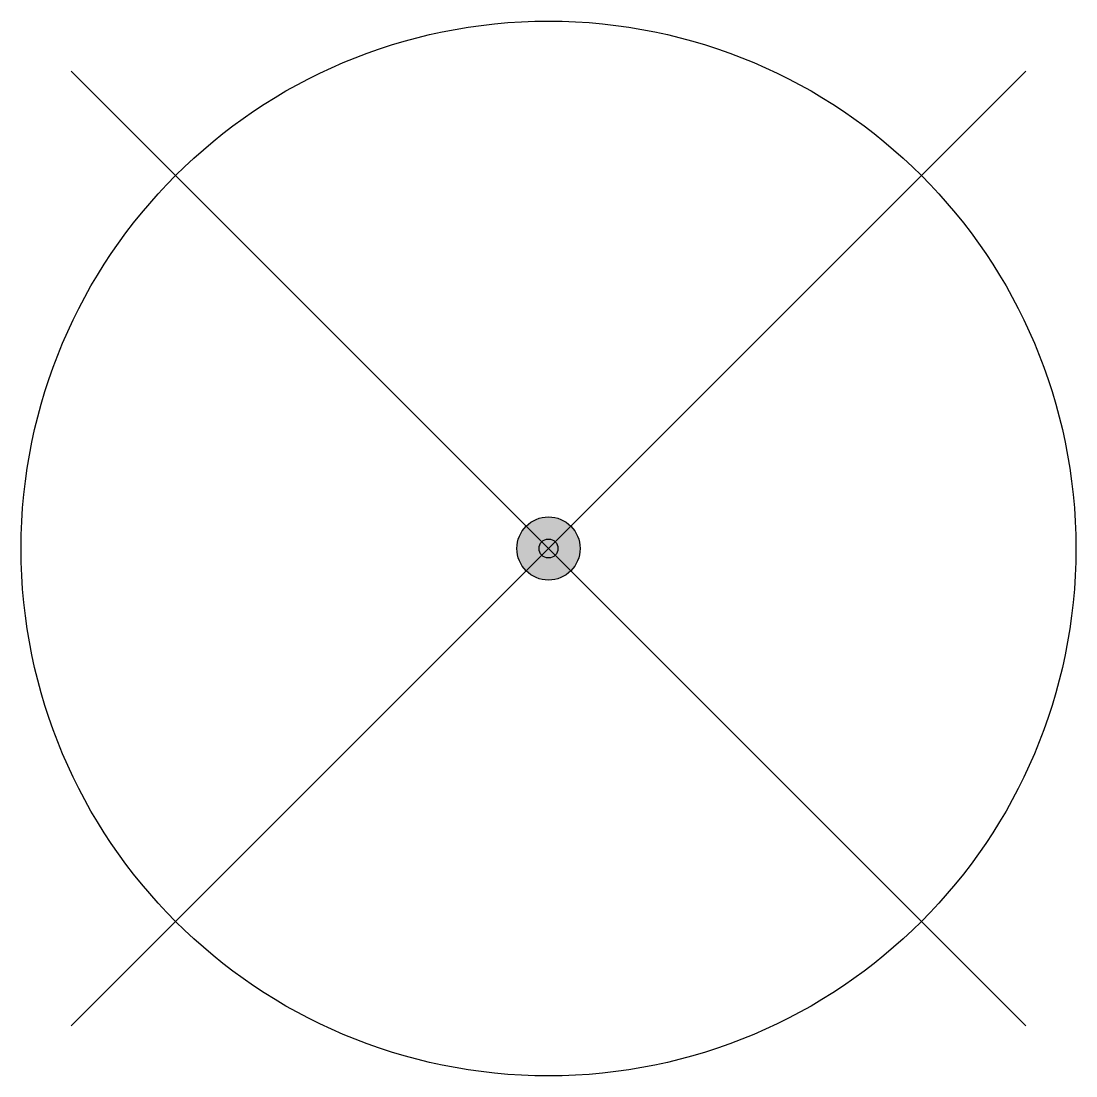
# Model space of a CAD drawing. Header units: metres. Extents: x -6.2 to 6.2, y -6.2 to 6.2.
import ezdxf

# ---------------------------------------------------------------- set-up
doc = ezdxf.new("R2010")
doc.units = ezdxf.units.M

msp = doc.modelspace()

# ---------------------------------------------------------------- hatches: boundary and pattern name
h = msp.add_hatch(color=256)
edge = h.paths.add_edge_path()
edge.add_arc((0, 0), 0.375, 0, 360)

# ---------------------------------------------------------------- linework, layer by layer
at = {"flags": 128}
for points in [[(-5.657, 5.657), (5.657, -5.657)], [(-5.657, -5.657), (5.657, 5.657)]]:
    msp.add_lwpolyline(points, dxfattribs=at)
for radius in [6.25, 0.375, 0.112]:
    msp.add_circle((0, 0), radius)

doc.saveas('drawing.dxf')
